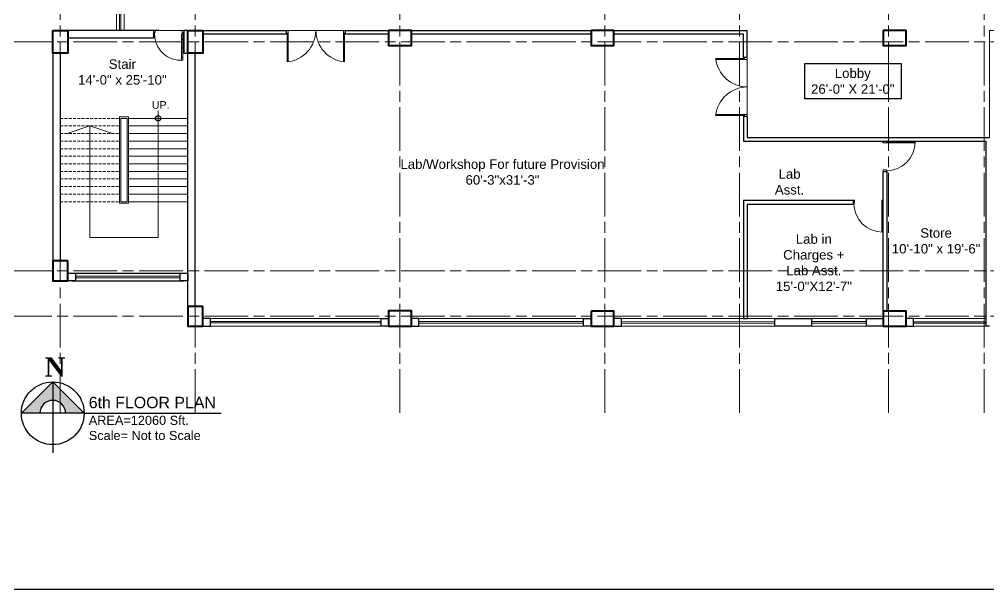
# Model space of a CAD drawing. Header units: inches. Extents: x -12 to 20935469, y -1604 to 24729220.
# Drawn here: x 20863959 to 20865237, y 24710015 to 24710768 of the extents above; entities that cross this region are included whole.
import ezdxf

# ---------------------------------------------------------------- set-up
doc = ezdxf.new("R2010")
doc.units = ezdxf.units.IN
doc.header["$LTSCALE"] = 0.03
doc.header["$MEASUREMENT"] = 0
doc.linetypes.add('ACAD_ISO08W100', pattern=[36, 24, -3, 6, -3])
doc.linetypes.add('DASHED2', pattern=[0.375, 0.25, -0.125])
for name, color, linetype, lineweight in [('column', 1, 'Continuous', 40), ('Door', 7, 'Continuous', 18), ('Gas', 21, 'Continuous', 5), ('Grid Line', 252, 'Continuous', 18), ('Hatch', 253, 'Continuous', 15), ('Low Wall', 7, 'Continuous', 30), ('Main Wall', 7, 'Continuous', 30), ('RAIL', 23, 'Continuous', 13), ('STAIR', 46, 'Continuous', 15), ('wind.', 150, 'Continuous', 20)]:
    doc.layers.add(name, color=color, linetype=linetype, lineweight=lineweight)
doc.layers.add('TEXT', color=7, linetype='Continuous')
doc.styles.add('2', font='swisscl.ttf')
doc.styles.get("Standard").update_dxf_attribs({"font": 'timesbd.ttf'})

# ---------------------------------------------------------------- blocks, each defined once
blk = doc.blocks.new('fff')
at = {"layer": 'Grid Line', "color": 252, "linetype": 'ACAD_ISO08W100', "lineweight": 9, "ltscale": 80, "true_color": 0x939598}
for p, q in [((20830948.3, 24723521.1), (20830948.3, 24724698.8)), ((20831126.3, 24723521.1), (20831126.3, 24724698.8)), ((20831396.3, 24723521.1), (20831396.3, 24724698.8)), ((20831666.3, 24723521.1), (20831666.3, 24724698.8)), ((20831844.3, 24723521.1), (20831844.3, 24724698.8)), ((20832040.8, 24723521.1), (20832040.8, 24724698.8)), ((20832166.8, 24723521.1), (20832166.8, 24724698.8)), ((20833096.9, 24724010.7), (20830726.1, 24724010.7)), ((20833096.9, 24723708.7), (20830726.1, 24723708.7)), ((20833096.9, 24723648.8), (20830726.1, 24723648.8))]:
    blk.add_line(p, q, dxfattribs=at)
blk = doc.blocks.new('Door_45')
at = {"layer": 'Door'}
for p, q in [((1.5, 5), (1.5, 44)), ((3.5, 44), (3.5, 5)), ((1.5, 40), (2.2, 40)), ((2.2, 40), (2.2, 39.5)), ((2.2, 39.5), (2.7, 39.5)), ((2.7, 39.5), (2.7, 40)), ((2.7, 40), (3.5, 40)), ((1.5, 25.8), (2.2, 25.8)), ((2.2, 25.8), (2.2, 25.3)), ((2.2, 25.3), (2.7, 25.3)), ((2.7, 25.8), (3.5, 25.8)), ((2.7, 25.3), (2.7, 25.8)), ((0, 0), (0, 5)), ((0, 5), (1.5, 5)), ((1.5, 12.6), (2.2, 12.6)), ((3.5, 5), (1.5, 5)), ((1.5, 5), (1.5, 3)), ((1.5, 3), (2.5, 3)), ((2.2, 12.6), (2.2, 13.1)), ((2.2, 13.1), (2.7, 13.1)), ((2.5, 3), (2.5, 0)), ((2.7, 13.1), (2.7, 12.6)), ((2.7, 12.6), (3.5, 12.6)), ((42.5, 3), (42.5, 0)), ((43.5, 3), (42.5, 3)), ((45, 5), (43.5, 5)), ((43.5, 5), (43.5, 3)), ((45, 0), (45, 5)), ((2.5, 0), (0, 0)), ((42.5, 0), (45, 0))]:
    blk.add_line(p, q, dxfattribs=at)
blk.add_arc((4.7, 5.3), 38.8, 359.6233, 94.6685, dxfattribs=at)
blk = doc.blocks.new('$D40')
at = {"layer": 'Door'}
for p, q in [((1, 4), (1, 42)), ((2, 0), (2, 42)), ((1, 5), (0, 5)), ((2, 0), (0, 0)), ((2, 4), (1, 4)), ((39, 4), (38, 4)), ((38, 4), (38, 0)), ((40, 0), (38, 0)), ((40, 5), (39, 5)), ((39, 5), (39, 4))]:
    blk.add_line(p, q, dxfattribs=at)
blk.add_arc((1, 4), 38, 0, 90, dxfattribs=at)

msp = doc.modelspace()

# ---------------------------------------------------------------- hatches: boundary and pattern name
at = {"layer": 'Low Wall'}
h = msp.add_hatch(color=256, dxfattribs=at)
h.paths.add_polyline_path([(20863985.5, 24710247.9), (20863961.1, 24710247.9), (20864002.5, 24710289.3), (20864002.5, 24710264.9, 0.414214)])
h.paths.add_polyline_path([(20864002.5, 24710264.9), (20864002.5, 24710289.3), (20864043.9, 24710247.9), (20864019.6, 24710247.9, 0.414214)])

# ---------------------------------------------------------------- linework, layer by layer
for p, q in [((20864142.7, 24710752.8), (20864040.5, 24710752.8)), ((20865098, 24710604.9), (20865098, 24710606.9)), ((20865103, 24710604.9), (20865103, 24710606.9)), ((20864027.5, 24710432.8), (20864175.5, 24710432.8)), ((20864027.5, 24710422.8), (20864175.5, 24710422.8)), ((20864210.5, 24710363), (20864210.5, 24710363)), ((20864320.5, 24710363), (20864320.5, 24710363)), ((20864485.5, 24710363), (20864485.5, 24710363)), ((20864752.5, 24710362.8), (20864752.5, 24710362.8)), ((20864002.5, 24710289.3), (20864002.5, 24710195.9)), ((20864043.9, 24710247.9), (20864224.8, 24710247.9))]:
    msp.add_line(p, q)
msp.add_lwpolyline([(20864994.5, 24710709.2), (20865121.7, 24710709.2), (20865121.7, 24710662.6), (20864994.5, 24710662.6)], close=True)
msp.add_lwpolyline([(20864043.9, 24710247.9), (20863961.1, 24710247.9)])
for centre, radius in [((20864141.5, 24710637), 3.61), ((20864002.5, 24710247.9), 41.4)]:
    msp.add_circle(centre, radius)
at = {"layer": 'column', "lineweight": 40, "ltscale": 20}
for points in [[(20864002.5, 24710752.8), (20864022.5, 24710752.8), (20864022.5, 24710722.8), (20864002.5, 24710722.8)], [(20864180.5, 24710753), (20864200.5, 24710753), (20864200.5, 24710723), (20864180.5, 24710723)], [(20864445.5, 24710753), (20864445.5, 24710733), (20864475.5, 24710733), (20864475.5, 24710753)], [(20864712.5, 24710753), (20864712.5, 24710733), (20864742.5, 24710733), (20864742.5, 24710753)], [(20865098, 24710753), (20865098, 24710733), (20865128, 24710733), (20865128, 24710753)], [(20864022.5, 24710448.8), (20864002.5, 24710448.8), (20864002.5, 24710422.8), (20864022.5, 24710422.8)], [(20864200.5, 24710388.9), (20864180.5, 24710388.9), (20864180.5, 24710362.9), (20864200.5, 24710362.9)], [(20864475.5, 24710362.9), (20864475.5, 24710382.9), (20864445.5, 24710382.9), (20864445.5, 24710362.9)], [(20864712.5, 24710382.8), (20864712.5, 24710362.8), (20864742.5, 24710362.8), (20864742.5, 24710382.8)], [(20865098, 24710382.8), (20865098, 24710362.8), (20865128, 24710362.8), (20865128, 24710382.8)]]:
    msp.add_lwpolyline(points, close=True, dxfattribs=at)
at = {"layer": 'Defpoints'}
msp.add_lwpolyline([(20863758, 24711473.8), (20866196.8, 24711473.8), (20866196.8, 24710015.2), (20863758, 24710015.2)], close=True, dxfattribs=at)
at = {"layer": 'Door'}
for p, q in [((20864313.1, 24710753), (20864310.5, 24710753)), ((20864313.1, 24710753), (20864313.1, 24710711.4)), ((20864385.9, 24710753), (20864385.9, 24710711.4)), ((20864385.9, 24710753), (20864388.5, 24710753)), ((20864311.8, 24710748), (20864310.5, 24710748)), ((20864311.8, 24710749.3), (20864311.8, 24710711.4)), ((20864313.1, 24710749.3), (20864311.8, 24710749.3)), ((20864385.9, 24710749.3), (20864387.2, 24710749.3)), ((20864387.2, 24710749.3), (20864387.2, 24710711.4)), ((20864387.2, 24710748), (20864388.5, 24710748)), ((20864914.7, 24710716.1), (20864876.9, 24710716.1)), ((20864918.5, 24710714.8), (20864876.9, 24710714.8)), ((20864913.4, 24710716.1), (20864913.4, 24710717.4)), ((20864914.7, 24710714.8), (20864914.7, 24710716.1)), ((20864918.5, 24710714.8), (20864918.5, 24710717.4)), ((20864918.5, 24710642), (20864876.9, 24710642)), ((20864914.7, 24710640.7), (20864876.9, 24710640.7)), ((20864913.4, 24710640.7), (20864913.4, 24710639.4)), ((20864914.7, 24710642), (20864914.7, 24710640.7)), ((20864918.5, 24710642), (20864918.5, 24710639.4))]:
    msp.add_line(p, q, dxfattribs=at)
for centre, start, end in [((20864307.2, 24710753.4), 276.2217, 359.4094), ((20864391.8, 24710753.4), 180.5906, 263.7783), ((20864918.9, 24710720.7), 186.2217, 269.4094), ((20864918.9, 24710636.2), 90.5906, 173.7783)]:
    msp.add_arc(centre, 42.3, start, end, dxfattribs=at)
at = {"layer": 'Gas', "color": 0, "lineweight": 5}
for points in [[(20864102.5, 24710639), (20864090.5, 24710639), (20864090.5, 24710525), (20864102.5, 24710525)], [(20864100.5, 24710637), (20864092.5, 24710637), (20864092.5, 24710527), (20864100.5, 24710527)]]:
    msp.add_lwpolyline(points, close=True, dxfattribs=at)
at = {"layer": 'Hatch', "lineweight": 0}
msp.add_lwpolyline([(20864096.5, 24710873.2), (20864918.5, 24710873.2), (20864918.5, 24711188), (20865098, 24711187.9), (20865098, 24710873), (20865932, 24710873), (20865932, 24710753), (20865828, 24710753), (20865553, 24710753), (20865238, 24710752.9), (20865238, 24710611.9), (20864918.5, 24710611.9), (20864918.5, 24710753), (20864096.5, 24710752.8)], close=True, dxfattribs=at)
at = {"layer": 'Low Wall', "color": 0}
msp.add_lwpolyline([(20863961.1, 24710247.9), (20864002.5, 24710289.3), (20864043.9, 24710247.9)], dxfattribs=at)
at = {"layer": 'Low Wall'}
msp.add_arc((20864002.5, 24710247.9), 17, 0, 180, dxfattribs=at)
at = {"layer": 'Main Wall', "lineweight": 30}
for p, q in [((20864135.5, 24710752.8), (20864022.5, 24710752.8)), ((20864135.5, 24710752.8), (20864135.5, 24710742.8)), ((20864180.5, 24710753), (20864175.5, 24710753)), ((20864175.5, 24710753), (20864175.5, 24710723)), ((20864200.5, 24710753), (20864310.5, 24710753)), ((20864310.5, 24710753), (20864310.5, 24710748)), ((20864388.5, 24710753), (20864445.5, 24710753)), ((20864388.5, 24710748.1), (20864388.5, 24710753)), ((20864475.5, 24710753), (20864918.5, 24710753)), ((20864918.5, 24710717.4), (20864918.5, 24710753)), ((20864135.5, 24710742.8), (20864022.5, 24710742.8)), ((20864310.5, 24710748), (20864200.5, 24710748)), ((20864445.5, 24710748.1), (20864388.5, 24710748.1)), ((20864712.5, 24710748), (20864475.5, 24710748)), ((20864913.5, 24710748), (20864742.5, 24710748)), ((20864913.5, 24710717.4), (20864913.5, 24710748)), ((20864002.5, 24710722.8), (20864002.5, 24710448.8)), ((20864012.5, 24710722.8), (20864012.5, 24710448.8)), ((20864175.5, 24710723), (20864180.5, 24710723)), ((20864180.5, 24710362.9), (20864180.5, 24710722.9)), ((20864190.5, 24710388.9), (20864190.5, 24710722.9)), ((20864918.5, 24710717.4), (20864913.5, 24710717.4)), ((20864913.5, 24710639.4), (20864913.5, 24710606.9)), ((20864918.5, 24710639.4), (20864913.5, 24710639.4)), ((20864918.5, 24710639.4), (20864918.5, 24710611.9)), ((20864918.5, 24710611.9), (20865238, 24710611.9)), ((20864913.5, 24710606.9), (20865233, 24710606.9)), ((20865233, 24710606.9), (20865233, 24710362.8)), ((20865098, 24710382.8), (20865098, 24710566.9)), ((20865098, 24710566.9), (20865103, 24710566.9)), ((20865103, 24710382.8), (20865103, 24710566.9)), ((20864913.5, 24710528.9), (20864913.5, 24710372.9)), ((20864913.5, 24710528.9), (20865058, 24710528.9)), ((20864918.5, 24710523.9), (20864918.5, 24710372.9)), ((20864918.5, 24710523.9), (20865058, 24710523.9)), ((20865058, 24710528.9), (20865058, 24710523.9)), ((20864913.5, 24710372.9), (20864918.5, 24710372.9)), ((20865003.7, 24710362.8), (20865003.7, 24710372.8)), ((20865238, 24710362.8), (20865233, 24710362.8))]:
    msp.add_line(p, q, dxfattribs=at)
at = {"layer": 'Main Wall'}
for points in [[(20864022.5, 24710432.8), (20864032.5, 24710432.8), (20864032.5, 24710422.8), (20864022.5, 24710422.8)], [(20864170.5, 24710432.8), (20864180.5, 24710432.8), (20864180.5, 24710422.8), (20864170.5, 24710422.8)]]:
    msp.add_lwpolyline(points, close=True, dxfattribs=at)
at = {"layer": 'Main Wall', "lineweight": 30}
for points in [[(20864200.5, 24710363), (20864210.5, 24710363), (20864210.5, 24710373), (20864200.5, 24710373)], [(20864445.5, 24710363), (20864435.5, 24710363), (20864435.5, 24710373), (20864445.5, 24710373)], [(20864475.5, 24710363), (20864485.5, 24710363), (20864485.5, 24710373), (20864475.5, 24710373)], [(20864712.5, 24710362.8), (20864702.5, 24710362.8), (20864702.5, 24710372.8), (20864712.5, 24710372.8)], [(20864742.5, 24710362.8), (20864752.5, 24710362.8), (20864752.5, 24710372.8), (20864742.5, 24710372.8)], [(20865003.7, 24710362.8), (20864954.7, 24710362.8), (20864954.7, 24710372.9), (20865003.7, 24710372.9)], [(20865098, 24710362.8), (20865076, 24710362.8), (20865076, 24710372.8), (20865098, 24710372.8)], [(20865128, 24710362.8), (20865138, 24710362.8), (20865138, 24710372.8), (20865128, 24710372.8)]]:
    msp.add_lwpolyline(points, dxfattribs=at)
at = {"layer": 'RAIL', "lineweight": 9}
for p, q in [((20864141.5, 24710646.7), (20864141.5, 24710480)), ((20864051.5, 24710627), (20864021.5, 24710617)), ((20864051.5, 24710480), (20864051.5, 24710627)), ((20864081.5, 24710617), (20864051.5, 24710627)), ((20864180.5, 24710617), (20864102.5, 24710617)), ((20864141.5, 24710480), (20864051.5, 24710480))]:
    msp.add_line(p, q, dxfattribs=at)
at = {"layer": 'STAIR', "color": 32, "linetype": 'DASHED2', "lineweight": 5, "ltscale": 500}
for p, q in [((20864012.5, 24710637), (20864090.5, 24710637)), ((20864012.5, 24710627), (20864090.5, 24710627)), ((20864012.5, 24710617), (20864090.5, 24710617)), ((20864012.5, 24710607), (20864090.5, 24710607)), ((20864012.5, 24710597), (20864090.5, 24710597)), ((20864012.5, 24710587), (20864090.5, 24710587)), ((20864012.5, 24710577), (20864090.5, 24710577)), ((20864012.5, 24710567), (20864090.5, 24710567)), ((20864012.5, 24710557), (20864090.5, 24710557)), ((20864012.5, 24710547), (20864090.5, 24710547)), ((20864012.5, 24710537), (20864090.5, 24710537)), ((20864012.5, 24710527), (20864090.5, 24710527))]:
    msp.add_line(p, q, dxfattribs=at)
at = {"layer": 'STAIR', "color": 32, "lineweight": 5}
for p, q in [((20864102.5, 24710637), (20864180.5, 24710637)), ((20864102.5, 24710627), (20864180.5, 24710627)), ((20864120.5, 24710617), (20864180.5, 24710617)), ((20864102.5, 24710607), (20864180.5, 24710607)), ((20864102.5, 24710597), (20864180.5, 24710597)), ((20864102.5, 24710587), (20864180.5, 24710587)), ((20864102.5, 24710577), (20864180.5, 24710577)), ((20864102.5, 24710567), (20864180.5, 24710567)), ((20864102.5, 24710557), (20864180.5, 24710557)), ((20864102.5, 24710547), (20864180.5, 24710547)), ((20864102.5, 24710537), (20864180.5, 24710537)), ((20864102.5, 24710527), (20864180.5, 24710527))]:
    msp.add_line(p, q, dxfattribs=at)
at = {"layer": 'wind.'}
for p, q in [((20864086.5, 24710753), (20864086.5, 24710873.1)), ((20864090.5, 24710752.8), (20864090.5, 24710873.1)), ((20864092.5, 24710752.8), (20864092.5, 24710873.1)), ((20864096.5, 24710752.8), (20864096.5, 24710873.1)), ((20864032.5, 24710428.8), (20864170.5, 24710428.8)), ((20864032.5, 24710426.8), (20864170.5, 24710426.8))]:
    msp.add_line(p, q, dxfattribs=at)
at = {"layer": 'wind.', "lineweight": 5}
for p, q in [((20864435.5, 24710373), (20864210.5, 24710373)), ((20864435.5, 24710369), (20864210.5, 24710369)), ((20864702.5, 24710372.8), (20864485.5, 24710373)), ((20864702.5, 24710368.8), (20864485.5, 24710368.8)), ((20864954.7, 24710372.8), (20864752.5, 24710372.8)), ((20864954.7, 24710368.8), (20864752.5, 24710368.7)), ((20865003.7, 24710372.9), (20865076, 24710372.9)), ((20865076, 24710368.8), (20865003.7, 24710368.8)), ((20865233, 24710372.8), (20865138, 24710372.8)), ((20865233, 24710368.7), (20865138, 24710368.7)), ((20864435.5, 24710367), (20864210.5, 24710367)), ((20864435.5, 24710363), (20864210.5, 24710363)), ((20864445.5, 24710367), (20864445.5, 24710367)), ((20864702.5, 24710366.8), (20864485.5, 24710366.8)), ((20864702.5, 24710362.8), (20864485.5, 24710363)), ((20864954.7, 24710366.8), (20864752.5, 24710366.7)), ((20865076, 24710362.8), (20864752.5, 24710362.8)), ((20865076, 24710366.8), (20865003.7, 24710366.8)), ((20865233, 24710366.7), (20865138, 24710366.7)), ((20865233, 24710362.8), (20865138, 24710362.8))]:
    msp.add_line(p, q, dxfattribs=at)

# ---------------------------------------------------------------- block references
at = {"layer": 'Door', "color": 250, "ltscale": 20, "xscale": 0.8888888888759539, "yscale": 0.8888888888759539, "zscale": 0.8888888888759539, "rotation": 180}
msp.add_blockref('Door_45', (20864175.5, 24710752.8), dxfattribs=at)
at = {"layer": 'Door'}
for p, rotation in [((20865098, 24710606.9), 270), ((20865098, 24710528.9), 180)]:
    msp.add_blockref('$D40', p, dxfattribs=dict(at, rotation=rotation))
at = {"layer": 'wind.', "lineweight": 5}
msp.add_blockref('fff', (33064.2, -13272.7), dxfattribs=at)

# ---------------------------------------------------------------- texts
msp.add_text('N', height=25.2).set_placement((20863991.9, 24710296.3))
at = {"layer": 'TEXT', "color": 30, "lineweight": 5, "ltscale": 20, "attachment_point": 2, "style": '2'}
for s, width, gutter_width, insert, char_height in [('\\pxsm1;{\\fArial|b0|i0|c0|p34;\\C0;Stair\\P14\'-0" x 25\'-10"  }', 189.364, 0.282, (20864094.3, 24710714.8), 12.476), ('\\pxsm1,qc;{\\fArial|b0|i0|c0|p34;\\C0;Lobby\\P26\'-0" X 21\'-0" }', 146.388, 0.75, (20865057.7, 24710702.7), 12.476), ('{\\fArial|b0|i0|c0|p34;\\C0;UP.}', 104.76, 0.5, (20864144.9, 24710659.7), 10), ('\\pxsm1;{\\fArial|b0|i0|c0|p34;\\C0;Lab/Workshop For future Provision\\P60\'-3"x31\'-3"}', 289.483, 0.5, (20864595.7, 24710582.8), 12.476), ('{\\fArial|b0|i0|c0|p34;\\C0;Lab Asst. }', 49.47, 0.5, (20864974.3, 24710569.8), 12.476), ('{\\fArial|b0|i0|c0|p34;\\C0;Lab in Charges + Lab Asst. \\P15\'-0"X12\'-7"}', 104.76, 0.5, (20865006.3, 24710484), 12.476), ('\\pxsm1;{\\fArial|b0|i0|c0|p34;\\C0;Store\\P10\'-10" x 19\'-6" }', 269.435, 0.75, (20865167.6, 24710492), 12.476), ('\\A1;\\pxql;{\\fArial|b0|i0|c0|p34;\\C0;6th FLOOR PLAN \\P\\H0.8x;AREA=12060 Sft.\\PScale= \\H1x;Not to Scale}', 640.124, 0.5, (20864370.1, 24710269.6), 15)]:
    msp.add_mtext_dynamic_manual_height_columns(s, width=width, gutter_width=gutter_width, heights=[0], dxfattribs=dict(at, insert=insert, char_height=char_height))

doc.saveas('drawing.dxf')
